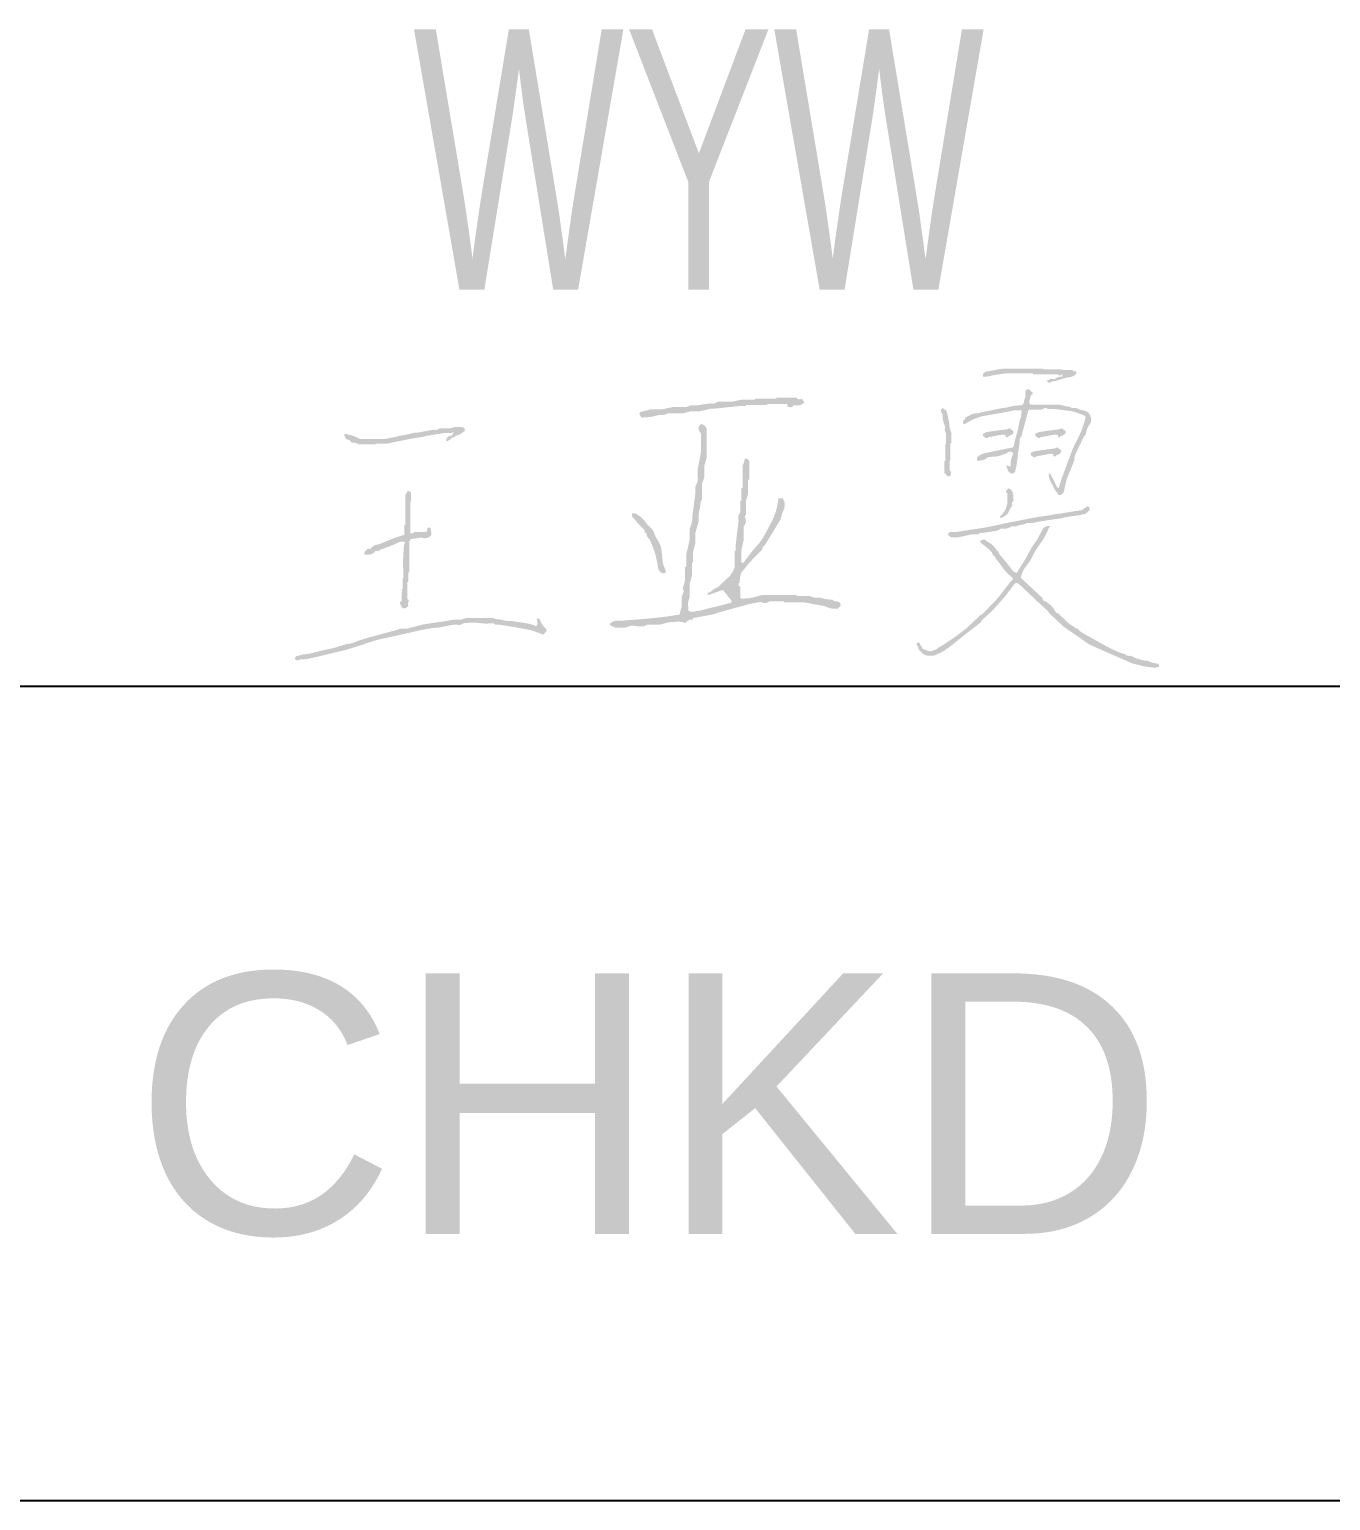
# Model space of a CAD drawing. Header units: millimetres. Extents: x -258 to 337, y -124 to 296.
# Drawn here: x 299.41 to 306.09, y 51.49 to 59.04 of the extents above; entities that cross this region are included whole.
import ezdxf

# ---------------------------------------------------------------- set-up
doc = ezdxf.new("R2010")
doc.units = ezdxf.units.MM
doc.styles.add('Arial', font='ARIAL.TTF', dxfattribs={"height": 0.2})
doc.styles.add('Arial Narrow', font='ARIALN.TTF', dxfattribs={"height": 0.2})

# ---------------------------------------------------------------- blocks, each defined once
blk = doc.blocks.new('Unknown-234524341-28315')
at = {"color": 7, "linetype": 'Continuous'}
for p, q in [((242.4592, 55.6687), (321.6414, 55.6684)), ((242.4592, 51.4867), (321.6168, 51.4867))]:
    blk.add_line(p, q, dxfattribs=at)
at = {"color": 7, "linetype": 'Continuous', "style": 'Arial'}
blk.add_text('CHKD', height=1.33711, dxfattribs=at).set_placement((299.9418, 52.8561))
blk = doc.blocks.new('Unknown-234524341-28317')
at = {"linetype": 'Continuous'}
for points in [[(304.7778, 57.2861), (304.7731, 57.2832), (304.7664, 57.2853), (304.7645, 57.2902), (304.707, 57.2902), (304.707, 57.2943), (304.6142, 57.2943), (304.6142, 57.2984), (304.4064, 57.2984), (304.3702, 57.2917), (304.3521, 57.2883), (304.3158, 57.2819), (304.3047, 57.2716), (304.3047, 57.2572), (304.3244, 57.2574), (304.3344, 57.2587), (304.3534, 57.2634), (304.4197, 57.2737), (304.5611, 57.2737), (304.5611, 57.2695), (304.6894, 57.2695), (304.6929, 57.2638), (304.7021, 57.2627), (304.707, 57.2675), (304.708, 57.2691), (304.7095, 57.2698), (304.7115, 57.2695), (304.7115, 57.2572), (304.6948, 57.2557), (304.686, 57.253), (304.6717, 57.2448), (304.6573, 57.2459), (304.6492, 57.2445), (304.6363, 57.2386), (304.6336, 57.2379), (304.6323, 57.2344), (304.6392, 57.2266), (304.6477, 57.2257), (304.654, 57.2303), (304.6626, 57.2328), (304.6671, 57.2337), (304.6761, 57.2344), (304.7291, 57.251), (304.7463, 57.2537), (304.7548, 57.2558), (304.7711, 57.2613), (304.7822, 57.2716), (304.7832, 57.2775), (304.782, 57.2815)], [(304.1394, 56.9145), (304.7194, 56.9589), (304.7142, 56.9558), (304.7036, 56.9516), (304.6996, 56.9469), (304.6942, 56.9455), (304.6882, 56.9475), (304.6882, 56.9557), (304.683, 56.9578), (304.6749, 56.9599), (304.6448, 56.9543), (304.6297, 56.9514), (304.5997, 56.9454), (304.5933, 56.9409), (304.585, 56.9418), (304.5798, 56.9475), (304.5736, 56.9515), (304.5714, 56.9572), (304.5732, 56.964), (304.5848, 56.9698), (304.5913, 56.972), (304.6042, 56.9743), (304.6412, 56.9796), (304.6598, 56.9821), (304.697, 56.9867), (304.7034, 56.9912), (304.7117, 56.9904), (304.7169, 56.9846), (304.725, 56.9808), (304.7287, 56.9745), (304.7279, 56.9661), (304.7194, 56.9589), (304.8424, 56.9982), (304.8573, 57.0218), (304.8591, 57.0375), (304.8582, 57.046), (304.8529, 57.061), (304.8432, 57.0734), (304.8353, 57.0788), (304.8198, 57.0837), (304.8041, 57.0866), (304.7963, 57.0892), (304.7822, 57.0961), (304.7678, 57.095), (304.7597, 57.0964), (304.7468, 57.1023), (304.7271, 57.1054), (304.7173, 57.1074), (304.6982, 57.1126), (304.5479, 57.1126), (304.5415, 57.1226), (304.5409, 57.1309), (304.5457, 57.1415), (304.5465, 57.1509), (304.5479, 57.1558), (304.5523, 57.1643), (304.5578, 57.1671), (304.5589, 57.1746), (304.5413, 57.1911), (304.5322, 57.1918), (304.5255, 57.1883), (304.5214, 57.1808), (304.5221, 57.1616), (304.5207, 57.1516), (304.5147, 57.1333), (304.5135, 57.1234), (304.5108, 57.118), (304.5037, 57.1106), (304.4715, 57.1079), (304.4554, 57.1054), (304.4241, 57.0982), (304.3974, 57.0944), (304.384, 57.0919), (304.3578, 57.0858), (304.3258, 57.0801), (304.3098, 57.0768), (304.2782, 57.0693), (304.256, 57.0667), (304.2446, 57.0631), (304.22, 57.05), (304.2119, 57.0466), (304.2129, 57.0411), (304.2106, 57.0367), (304.2053, 57.0342), (304.2003, 57.0264), (304.201, 57.0183), (304.2075, 57.0115), (304.2408, 57.0313), (304.2589, 57.0397), (304.2959, 57.0528), (304.3401, 57.061), (304.3666, 57.0652), (304.4661, 57.0837), (304.4993, 57.0837), (304.502, 57.0815), (304.5027, 57.0787), (304.5015, 57.0755), (304.5, 57.0587), (304.4982, 57.0502), (304.4926, 57.0342), (304.4838, 56.9888), (304.4661, 56.9227), (304.4638, 56.9111), (304.4625, 56.9053), (304.4595, 56.8938), (304.3992, 56.8819), (304.3692, 56.8757), (304.3092, 56.8628), (304.2936, 56.8573), (304.2859, 56.8529), (304.2738, 56.8422), (304.2721, 56.8348), (304.2733, 56.8297), (304.2782, 56.8236), (304.3008, 56.8275), (304.3124, 56.832), (304.3313, 56.8443), (304.3692, 56.8464), (304.3886, 56.8502), (304.4241, 56.8628), (304.433, 56.8691), (304.4394, 56.8711), (304.4506, 56.8711), (304.4571, 56.8642), (304.4579, 56.8562), (304.4528, 56.8484), (304.4471, 56.8274), (304.4458, 56.8163), (304.4462, 56.7947), (304.4285, 56.8009), (304.4245, 56.799), (304.4234, 56.7938), (304.4263, 56.7906), (304.4314, 56.7753), (304.4371, 56.7675), (304.4506, 56.7576), (304.4575, 56.7611), (304.4611, 56.7628), (304.4683, 56.7658), (304.4765, 56.8051), (304.4796, 56.825), (304.4838, 56.8649), (304.4926, 56.9227), (304.4927, 56.9347), (304.4947, 56.9414), (304.5015, 56.9516), (304.5153, 57.0045), (304.5224, 57.031), (304.5368, 57.0837), (304.5413, 57.0879), (304.6054, 57.0879), (304.6175, 57.0946), (304.6277, 57.0952), (304.6407, 57.0899), (304.6691, 57.0902), (304.6834, 57.0894), (304.7115, 57.0858), (304.7558, 57.0799), (304.7781, 57.0744), (304.8198, 57.059), (304.8277, 57.054), (304.8307, 57.047), (304.8286, 57.0383), (304.8117, 56.9858), (304.8009, 56.9599), (304.7756, 56.9103), (304.7623, 56.8814), (304.7446, 56.8319), (304.7402, 56.8236), (304.7181, 56.7617), (304.7069, 56.7324), (304.702, 56.7175), (304.6938, 56.6874), (304.6893, 56.6857), (304.6847, 56.6875), (304.6827, 56.6915), (304.6695, 56.72), (304.6625, 56.734), (304.6474, 56.7617), (304.6457, 56.7591), (304.6439, 56.758), (304.6407, 56.7576), (304.6428, 56.7406), (304.645, 56.7321), (304.6518, 56.7163), (304.6783, 56.6667), (304.6843, 56.6613), (304.6867, 56.6576), (304.6894, 56.6502), (304.6973, 56.6483), (304.7029, 56.6495), (304.7092, 56.6543), (304.7181, 56.6626), (304.7314, 56.7245), (304.7479, 56.7659), (304.7563, 56.7866), (304.7733, 56.8277), (304.7729, 56.8394), (304.7738, 56.8456), (304.7778, 56.8566), (304.7953, 56.8939), (304.8041, 56.9125), (304.822, 56.9496), (304.8308, 56.9578), (304.8368, 56.9847), (304.8424, 56.9982), (304.7194, 56.9589), (304.4509, 56.9589), (304.4595, 56.9661), (304.4602, 56.9745), (304.4565, 56.9808), (304.4484, 56.9846), (304.4432, 56.9904), (304.4349, 56.9912), (304.4285, 56.9867), (304.3913, 56.9821), (304.3728, 56.9796), (304.3357, 56.9743), (304.3228, 56.972), (304.3163, 56.9698), (304.3047, 56.964), (304.3029, 56.9572), (304.3052, 56.9515), (304.3114, 56.9475), (304.3165, 56.9418), (304.3249, 56.9409), (304.3313, 56.9454), (304.3613, 56.9514), (304.3763, 56.9543), (304.4064, 56.9599), (304.4118, 56.9586), (304.4197, 56.9557), (304.4197, 56.9475), (304.4258, 56.9455), (304.4311, 56.9469), (304.4352, 56.9516), (304.4458, 56.9558), (304.4509, 56.9589), (304.7194, 56.9589), (304.1394, 56.9145), (304.1412, 56.9145), (304.1412, 56.9681), (304.134, 56.989), (304.1318, 57), (304.1301, 57.0218), (304.1213, 57.0631), (304.119, 57.0751), (304.1153, 57.0816), (304.1058, 57.0899), (304.1, 57.0938), (304.0927, 57.0929), (304.0881, 57.0879), (304.0884, 57.0774), (304.0905, 57.0716), (304.097, 57.0631), (304.0966, 57.0465), (304.0975, 57.038), (304.1014, 57.0218), (304.1102, 56.997), (304.1074, 56.984), (304.1085, 56.976), (304.1146, 56.964), (304.1146, 56.9103), (304.1102, 56.9103), (304.1102, 56.8236), (304.1058, 56.8236), (304.1058, 56.7617), (304.1124, 56.7554), (304.1155, 56.7521), (304.1213, 56.7452), (304.1276, 56.7442), (304.1319, 56.7453), (304.1368, 56.7493), (304.1404, 56.7605), (304.1392, 56.7684), (304.1323, 56.7782), (304.1323, 56.8277), (304.1368, 56.8277), (304.1368, 56.9145)], [(303.3757, 57.1437), (303.3648, 57.1395), (303.3551, 57.1413), (303.3468, 57.1491), (303.2429, 57.1491), (303.2429, 57.1437), (303.1332, 57.1437), (303.1332, 57.1383), (303.0639, 57.1383), (303.0119, 57.1275), (302.9426, 57.1275), (302.9282, 57.12), (302.9187, 57.118), (302.9022, 57.1195), (302.8329, 57.1087), (302.8119, 57.1099), (302.8004, 57.1081), (302.781, 57.1006), (302.7117, 57.1006), (302.6597, 57.0898), (302.602, 57.0898), (302.5708, 57.0817), (302.55, 57.0763), (302.5438, 57.0739), (302.5407, 57.0691), (302.5413, 57.0628), (302.5452, 57.0566), (302.547, 57.0533), (302.55, 57.0467), (302.5873, 57.0489), (302.6061, 57.0516), (302.6424, 57.0601), (302.6612, 57.0602), (302.671, 57.0619), (302.6886, 57.0682), (302.7636, 57.0682), (302.8041, 57.079), (302.8366, 57.0781), (302.8533, 57.0798), (302.8849, 57.0871), (302.9006, 57.0913), (302.909, 57.0924), (302.9253, 57.0925), (303.0552, 57.106), (303.087, 57.106), (303.087, 57.1114), (303.1967, 57.1114), (303.1967, 57.1168), (303.3006, 57.1168), (303.2998, 57.11), (303.3014, 57.1055), (303.3064, 57.1006), (303.3188, 57.0999), (303.3267, 57.1029), (303.3352, 57.1114), (303.3524, 57.1084), (303.3628, 57.1097), (303.3785, 57.1168), (303.3872, 57.1248), (303.3812, 57.1315), (303.3787, 57.1355)], [(301.6261, 56.998), (301.6205, 56.9985), (301.6096, 56.9979), (301.5936, 56.9979), (301.5853, 56.9964), (301.5703, 56.9911), (301.5163, 56.9911), (301.504, 56.9848), (301.4959, 56.9832), (301.4819, 56.9842), (301.4082, 56.9704), (301.3864, 56.9683), (301.3755, 56.9664), (301.3542, 56.9612), (301.2928, 56.9498), (301.3026, 56.9498), (301.229, 56.936), (301.1086, 56.936), (301.0786, 56.95), (301.0625, 56.9556), (301.03, 56.9635), (301.0259, 56.9595), (301.0251, 56.9549), (301.0276, 56.9498), (301.0309, 56.9445), (301.0324, 56.9417), (301.0349, 56.936), (301.0486, 56.9324), (301.0556, 56.9281), (301.0644, 56.9177), (301.0787, 56.9181), (301.0869, 56.9159), (301.0988, 56.9085), (301.1872, 56.9085), (301.1872, 56.9131), (301.2461, 56.9131), (301.2952, 56.9233), (301.3198, 56.9283), (301.3689, 56.9383), (301.4426, 56.9498), (301.4279, 56.9498), (301.5458, 56.9681), (301.5802, 56.9681), (301.5797, 56.9707), (301.5823, 56.9731), (301.5851, 56.9727), (301.5837, 56.9617), (301.5769, 56.9546), (301.5654, 56.9521), (301.5561, 56.9463), (301.5519, 56.9413), (301.5482, 56.9314), (301.5505, 56.9272), (301.5567, 56.9261), (301.5605, 56.9291), (301.5696, 56.9339), (301.5739, 56.9374), (301.5802, 56.9452), (301.5867, 56.9441), (301.5919, 56.9466), (301.5949, 56.9521), (301.6116, 56.9571), (301.6198, 56.961), (301.6342, 56.9704), (301.6368, 56.9733), (301.6403, 56.9742), (301.644, 56.9727), (301.6421, 56.9773), (301.6441, 56.9821), (301.6489, 56.9842), (301.6366, 56.9957)], [(303.5575, 56.1029), (303.5466, 56.1029), (303.5403, 56.1049), (303.5316, 56.111), (303.5059, 56.1136), (303.493, 56.1158), (303.468, 56.1218), (303.447, 56.1218), (303.436, 56.1235), (303.4161, 56.1299), (303.3468, 56.1299), (303.3468, 56.1353), (303.1678, 56.1353), (303.1273, 56.1237), (303.1061, 56.1198), (303.0639, 56.1164), (303.0626, 56.1185), (303.0607, 56.1194), (303.0581, 56.1191), (303.0581, 56.1784), (303.05, 56.1828), (303.0485, 56.1939), (303.0552, 56.2), (303.0561, 56.2207), (303.0579, 56.2313), (303.0639, 56.2512), (303.1055, 56.3015), (303.1275, 56.3259), (303.1736, 56.3726), (303.1723, 56.3797), (303.1753, 56.3855), (303.1822, 56.3887), (303.2163, 56.4435), (303.233, 56.471), (303.266, 56.5263), (303.2709, 56.5473), (303.2744, 56.5577), (303.2833, 56.5775), (303.2866, 56.5989), (303.2853, 56.611), (303.2775, 56.6314), (303.2544, 56.6314), (303.25, 56.6032), (303.2471, 56.5891), (303.24, 56.5613), (303.2329, 56.5441), (303.2294, 56.5355), (303.2227, 56.5182), (303.1938, 56.4642), (303.1705, 56.4229), (303.1564, 56.4031), (303.1245, 56.3672), (303.1047, 56.3414), (303.0949, 56.3285), (303.0754, 56.3025), (303.0639, 56.3025), (303.0639, 56.3672), (303.0754, 56.4157), (303.0754, 56.4858), (303.0852, 56.5032), (303.0873, 56.5149), (303.0841, 56.5344), (303.0809, 56.5377), (303.0825, 56.5436), (303.087, 56.5451), (303.087, 56.6206), (303.0985, 56.653), (303.0985, 56.7285), (303.1043, 56.7285), (303.1043, 56.8229), (303.0987, 56.8316), (303.092, 56.8354), (303.0812, 56.8363), (303.0783, 56.8209), (303.0759, 56.8132), (303.0697, 56.7986), (303.0697, 56.6853), (303.0639, 56.6853), (303.0639, 56.6206), (303.0581, 56.6206), (303.0581, 56.5613), (303.0495, 56.5457), (303.0475, 56.5356), (303.0494, 56.5182), (303.035, 56.3968), (303.035, 56.3618), (303.0292, 56.3618), (303.0292, 56.2755), (303.0238, 56.2646), (303.0209, 56.2592), (303.0148, 56.2485), (303.0116, 56.2447), (303.0104, 56.2424), (303.009, 56.2378), (302.9426, 56.1757), (302.9276, 56.1689), (302.9205, 56.1645), (302.908, 56.1542), (302.9013, 56.1506), (302.8978, 56.1489), (302.8907, 56.1461), (302.8907, 56.1353), (302.9222, 56.1451), (302.9378, 56.1505), (302.9686, 56.1623), (302.9857, 56.1406), (302.9944, 56.1298), (303.0119, 56.1083), (303.0142, 56.1029), (303.0118, 56.0973), (303.0061, 56.0949), (302.9462, 56.0794), (302.9162, 56.0719), (302.856, 56.0571), (302.8127, 56.049), (302.8044, 56.0504), (302.8003, 56.0515), (302.7925, 56.0544), (302.7912, 56.0717), (302.7906, 56.0803), (302.7896, 56.0975), (302.7983, 56.1218), (302.7983, 56.1946), (302.8098, 56.2324), (302.8098, 56.3025), (302.8156, 56.3025), (302.8156, 56.3564), (302.8272, 56.3995), (302.8272, 56.4535), (302.8339, 56.4772), (302.8373, 56.4891), (302.8445, 56.5128), (302.8442, 56.5453), (302.846, 56.5618), (302.8531, 56.5937), (302.8532, 56.607), (302.8552, 56.6142), (302.8618, 56.626), (302.8618, 56.7069), (302.8733, 56.7393), (302.8733, 56.7986), (302.8849, 56.8363), (302.8849, 56.9927), (302.8772, 57.0035), (302.8713, 57.0084), (302.8589, 57.0143), (302.8445, 57.0008), (302.8443, 56.9861), (302.8471, 56.9778), (302.856, 56.9658), (302.856, 56.8687), (302.8492, 56.832), (302.8458, 56.8137), (302.8387, 56.777), (302.8387, 56.7177), (302.8272, 56.6907), (302.8272, 56.653), (302.8127, 56.5451), (302.811, 56.5166), (302.808, 56.5021), (302.7983, 56.475), (302.7983, 56.4211), (302.7917, 56.3908), (302.7882, 56.3757), (302.781, 56.3456), (302.781, 56.2809), (302.7752, 56.2809), (302.7752, 56.2108), (302.7636, 56.173), (302.7673, 56.156), (302.7659, 56.1456), (302.7579, 56.1299), (302.7579, 56.076), (302.7525, 56.06), (302.7502, 56.0519), (302.7463, 56.0355), (302.677, 56.0247), (302.6181, 56.0182), (302.5789, 56.014), (302.4403, 56.0032), (302.4227, 56.0048), (302.4125, 56.0029), (302.397, 55.9951), (302.3913, 55.9918), (302.3888, 55.9879), (302.3883, 55.9816), (302.4172, 55.9681), (302.4692, 55.9681), (302.4907, 55.9767), (302.5037, 55.9785), (302.5501, 55.9739), (302.5632, 55.9757), (302.5847, 55.9843), (302.6482, 55.9843), (302.6886, 55.9951), (302.7185, 55.9979), (302.7336, 55.9984), (302.7636, 55.9978), (302.7694, 55.9924), (302.7799, 55.9938), (302.7838, 56.0005), (302.7906, 56.0034), (302.7938, 56.0058), (302.7983, 56.0113), (302.8044, 56.0075), (302.8131, 56.0102), (302.8156, 56.0167), (302.8199, 56.0185), (302.8224, 56.0191), (302.8272, 56.0194), (302.8849, 56.0301), (302.9107, 56.0348), (302.9236, 56.0381), (302.9484, 56.0463), (303.0107, 56.0636), (303.0419, 56.0723), (303.1043, 56.0895), (303.162, 56.1002), (303.1792, 56.0938), (303.1921, 56.0945), (303.2082, 56.1029), (303.2833, 56.1029), (303.2833, 56.0975), (303.3872, 56.0975), (303.4288, 56.0901), (303.4496, 56.0863), (303.4911, 56.0787), (303.5161, 56.0686), (303.5304, 56.0657), (303.5575, 56.0652), (303.572, 56.0787), (303.5729, 56.0897), (303.5681, 56.0979)], [(304.6935, 56.8861), (304.6883, 56.8918), (304.68, 56.8926), (304.6736, 56.8881), (304.6364, 56.8835), (304.6178, 56.881), (304.5807, 56.8758), (304.5678, 56.8734), (304.5614, 56.8713), (304.5498, 56.8654), (304.548, 56.8586), (304.5502, 56.8529), (304.5564, 56.8489), (304.5616, 56.8432), (304.5699, 56.8423), (304.5763, 56.8468), (304.6063, 56.8528), (304.6214, 56.8557), (304.6515, 56.8613), (304.6596, 56.8592), (304.6647, 56.8572), (304.6647, 56.8489), (304.6708, 56.8469), (304.6762, 56.8484), (304.6802, 56.853), (304.6908, 56.8572), (304.696, 56.8603), (304.7045, 56.8675), (304.7053, 56.876), (304.7016, 56.8822)], [(301.4672, 56.4818), (301.4524, 56.4818), (301.4517, 56.4725), (301.4506, 56.4678), (301.4475, 56.4589), (301.3837, 56.4589), (301.3785, 56.4531), (301.3715, 56.4514), (301.364, 56.4543), (301.364, 56.6149), (301.3689, 56.6149), (301.3689, 56.6585), (301.3641, 56.6659), (301.3585, 56.6691), (301.3493, 56.6699), (301.3476, 56.6619), (301.3454, 56.6577), (301.3395, 56.6516), (301.3395, 56.4956), (301.3346, 56.4956), (301.3346, 56.4451), (301.2826, 56.428), (301.257, 56.4183), (301.2068, 56.397), (301.185, 56.3921), (301.1738, 56.3863), (301.1577, 56.3717), (301.1496, 56.3736), (301.1429, 56.3713), (301.1381, 56.3648), (301.1283, 56.3557), (301.1283, 56.3442), (301.1371, 56.3426), (301.143, 56.3419), (301.1626, 56.3446), (301.1732, 56.3495), (301.1872, 56.3625), (301.1974, 56.3612), (301.204, 56.3631), (301.2118, 56.3694), (301.252, 56.3829), (301.2717, 56.3907), (301.31, 56.4084), (301.3179, 56.4089), (301.3219, 56.4094), (301.3296, 56.4107), (301.3357, 56.4076), (301.337, 56.3992), (301.3321, 56.3947), (301.3279, 56.325), (301.3274, 56.29), (301.3296, 56.2203), (301.3247, 56.2203), (301.3247, 56.1653), (301.3209, 56.164), (301.3196, 56.1589), (301.3223, 56.1561), (301.3234, 56.1543), (301.322, 56.1517), (301.3198, 56.1515), (301.3198, 56.1056), (301.3123, 56.0997), (301.3113, 56.0899), (301.3174, 56.0827), (301.3193, 56.0738), (301.325, 56.0684), (301.3346, 56.0666), (301.3434, 56.0707), (301.3475, 56.0737), (301.3542, 56.0804), (301.3518, 56.0965), (301.3574, 56.1016), (301.3562, 56.1111), (301.3493, 56.1148), (301.3493, 56.202), (301.3542, 56.202), (301.3542, 56.2524), (301.3591, 56.2524), (301.3591, 56.413), (301.3635, 56.4134), (301.3663, 56.4187), (301.364, 56.4222), (301.423, 56.4314), (301.4338, 56.427), (301.441, 56.4264), (301.4524, 56.4291), (301.4612, 56.4332), (301.4654, 56.4361), (301.4721, 56.4428), (301.4719, 56.4585), (301.4709, 56.4665)], [(304.4551, 56.6667), (304.4491, 56.675), (304.4446, 56.6787), (304.4352, 56.6832), (304.4241, 56.6729), (304.4211, 56.6676), (304.423, 56.6615), (304.4285, 56.6585), (304.4285, 56.6068), (304.422, 56.5802), (304.4152, 56.5667), (304.3976, 56.5449), (304.3927, 56.541), (304.3912, 56.5362), (304.3932, 56.5305), (304.411, 56.5381), (304.4196, 56.5439), (304.4329, 56.5573), (304.4405, 56.5736), (304.445, 56.5815), (304.4551, 56.5965), (304.4516, 56.6043), (304.4531, 56.6112), (304.4595, 56.6172), (304.4603, 56.637), (304.4594, 56.6472)], [(304.8485, 56.5883), (304.8406, 56.5901), (304.8349, 56.5889), (304.8286, 56.5841), (304.8218, 56.5799), (304.8186, 56.5774), (304.8131, 56.5718), (304.776, 56.5661), (304.7574, 56.5632), (304.7203, 56.5573), (304.7081, 56.5546), (304.7018, 56.5538), (304.6894, 56.5532), (304.6451, 56.5449), (304.6221, 56.5417), (304.6106, 56.5401), (304.5877, 56.5367), (304.5435, 56.5284), (304.462, 56.5126), (304.4213, 56.5044), (304.3401, 56.4871), (304.2959, 56.4789), (304.2516, 56.4725), (304.2295, 56.4692), (304.1854, 56.4623), (304.1662, 56.4591), (304.1561, 56.4586), (304.1368, 56.4603), (304.1298, 56.4564), (304.1266, 56.4529), (304.1235, 56.4458), (304.139, 56.4314), (304.1647, 56.4309), (304.1779, 56.4322), (304.2031, 56.4376), (304.2473, 56.4479), (304.2826, 56.4479), (304.287, 56.4536), (304.293, 56.4557), (304.3003, 56.4541), (304.3534, 56.4623), (304.3719, 56.4651), (304.3813, 56.4682), (304.3976, 56.4768), (304.4136, 56.4757), (304.422, 56.4766), (304.4374, 56.4809), (304.4551, 56.4892), (304.4694, 56.488), (304.4775, 56.4894), (304.4904, 56.4954), (304.5069, 56.4966), (304.5154, 56.4988), (304.5302, 56.5057), (304.5533, 56.5053), (304.5652, 56.5066), (304.5877, 56.5119), (304.6072, 56.5146), (304.617, 56.5163), (304.6363, 56.5201), (304.6982, 56.5284), (304.7054, 56.5292), (304.7091, 56.53), (304.7159, 56.5325), (304.7601, 56.5408), (304.7887, 56.5437), (304.803, 56.5462), (304.8308, 56.5532), (304.8529, 56.5738), (304.8504, 56.5794), (304.8495, 56.5823)], [(302.6568, 56.3402), (302.6514, 56.3808), (302.6439, 56.4017), (302.6222, 56.4373), (302.6117, 56.4636), (302.6029, 56.4766), (302.5818, 56.4966), (302.5609, 56.524), (302.5475, 56.5365), (302.5183, 56.5559), (302.5038, 56.5559), (302.5012, 56.5463), (302.5029, 56.5394), (302.5096, 56.5317), (302.5315, 56.5059), (302.5431, 56.4935), (302.5673, 56.4696), (302.566, 56.4625), (302.5691, 56.4567), (302.576, 56.4535), (302.579, 56.4393), (302.5829, 56.4318), (302.5933, 56.4211), (302.6162, 56.3646), (302.625, 56.335), (302.6366, 56.2755), (302.6406, 56.2629), (302.6455, 56.2564), (302.6568, 56.2485), (302.6654, 56.2467), (302.6726, 56.2495), (302.677, 56.2566), (302.6641, 56.2887), (302.6599, 56.3061)], [(305.2022, 55.7831), (305.1784, 55.7868), (305.1665, 55.7902), (305.1447, 55.7996), (305.1322, 55.7992), (305.1256, 55.8001), (305.1137, 55.8038), (305.0918, 55.8102), (305.081, 55.8144), (305.0607, 55.8244), (305.05, 55.8225), (305.0427, 55.8242), (305.0342, 55.8306), (305.013, 55.8381), (304.9988, 55.843), (304.9546, 55.8636), (304.9066, 55.8897), (304.8827, 55.9029), (304.8352, 55.9297), (304.814, 55.9412), (304.8039, 55.9485), (304.7866, 55.9648), (304.7808, 55.9639), (304.776, 55.9661), (304.7733, 55.971), (304.7575, 55.981), (304.7468, 55.9875), (304.6894, 56.0412), (304.6866, 56.0434), (304.6841, 56.044), (304.6805, 56.0432), (304.6641, 56.069), (304.6535, 56.0811), (304.6297, 56.1011), (304.6178, 56.1048), (304.6116, 56.1106), (304.6076, 56.1217), (304.497, 56.2249), (304.508, 56.2566), (304.5163, 56.2721), (304.5368, 56.2992), (304.5413, 56.3034), (304.5766, 56.3694), (304.5906, 56.3894), (304.5977, 56.3993), (304.612, 56.419), (304.6341, 56.4603), (304.6381, 56.4723), (304.6408, 56.4782), (304.6474, 56.4892), (304.6366, 56.4899), (304.6307, 56.489), (304.6208, 56.485), (304.612, 56.4768), (304.581, 56.419), (304.5706, 56.404), (304.5653, 56.3966), (304.5545, 56.3818), (304.5236, 56.324), (304.5048, 56.2944), (304.4955, 56.2795), (304.4772, 56.2497), (304.4646, 56.2536), (304.4582, 56.2581), (304.4506, 56.2683), (304.4252, 56.3012), (304.4119, 56.3174), (304.3843, 56.3488), (304.3853, 56.3542), (304.383, 56.3587), (304.3777, 56.3612), (304.3603, 56.3855), (304.3484, 56.3966), (304.3224, 56.4128), (304.3146, 56.4197), (304.3057, 56.4211), (304.2959, 56.4169), (304.2904, 56.4141), (304.2893, 56.4066), (304.2937, 56.4025), (304.317, 56.3847), (304.3281, 56.3752), (304.349, 56.355), (304.3527, 56.3448), (304.3561, 56.3397), (304.3644, 56.3323), (304.3702, 56.3217), (304.3738, 56.3166), (304.3821, 56.3075), (304.408, 56.2714), (304.4228, 56.2542), (304.4551, 56.2229), (304.4566, 56.2167), (304.4542, 56.2116), (304.4484, 56.2084), (304.3927, 56.1359), (304.3624, 56.101), (304.2981, 56.035), (304.2954, 56.0357), (304.2932, 56.035), (304.2915, 56.0329), (304.2163, 55.9627), (304.1697, 55.9275), (304.1458, 55.9105), (304.097, 55.8781), (304.0824, 55.8696), (304.0753, 55.8651), (304.0616, 55.8554), (304.0557, 55.8552), (304.052, 55.8535), (304.0483, 55.8492), (304.0325, 55.847), (304.0235, 55.848), (304.0086, 55.8533), (304.0016, 55.8569), (303.9981, 55.8586), (303.9909, 55.8616), (303.9919, 55.867), (303.9895, 55.8714), (303.9842, 55.874), (303.9819, 55.8807), (303.9806, 55.884), (303.9776, 55.8905), (303.9643, 55.8905), (303.9631, 55.8819), (303.9649, 55.8763), (303.971, 55.8698), (303.9737, 55.8579), (303.9773, 55.8517), (303.9864, 55.843), (303.9969, 55.8333), (304.0036, 55.8292), (304.0174, 55.8244), (304.0528, 55.8244), (304.0912, 55.8422), (304.1098, 55.8532), (304.1434, 55.8781), (304.2039, 55.9265), (304.2344, 55.9505), (304.2959, 55.9978), (304.2951, 56.0011), (304.2957, 56.0035), (304.2981, 56.0061), (304.3556, 56.0598), (304.4032, 56.1124), (304.4258, 56.1397), (304.4683, 56.196), (304.4753, 56.1972), (304.4795, 56.1967), (304.486, 56.194), (304.5766, 56.1093), (304.579, 56.1068), (304.5797, 56.1044), (304.5788, 56.1011), (304.5824, 56.1018), (304.5849, 56.1012), (304.5877, 56.099), (304.6385, 56.0515), (304.6429, 56.0432), (304.7203, 55.971), (304.7718, 55.9358), (304.7975, 55.918), (304.8485, 55.8822), (304.9234, 55.8487), (304.961, 55.8322), (305.0364, 55.7996), (305.0652, 55.7869), (305.0805, 55.7818), (305.1115, 55.7749), (305.1206, 55.7708), (305.1258, 55.7695), (305.1359, 55.7687), (305.1823, 55.7625), (305.1919, 55.7644), (305.1968, 55.7652), (305.2066, 55.7666), (305.208, 55.7733), (305.2068, 55.7778)], [(302.0542, 55.968), (302.0413, 55.9852), (302.0358, 55.9946), (302.0272, 56.0139), (302.0124, 56.0139), (302.017, 56.0017), (302.0176, 55.9944), (302.0149, 55.9818), (302.0128, 55.9775), (302.0062, 55.9763), (302.0026, 55.9795), (301.9731, 55.9886), (301.8847, 56.0024), (301.8589, 56.0032), (301.8457, 56.0051), (301.8208, 56.0116), (301.8068, 56.0116), (301.7993, 56.0131), (301.7865, 56.0185), (301.6538, 56.0185), (301.6244, 56.0093), (301.5947, 56.0095), (301.5797, 56.0081), (301.5507, 56.0024), (301.5015, 55.9954), (301.4769, 55.9918), (301.4279, 55.9841), (301.3964, 55.9761), (301.3807, 55.9719), (301.3493, 55.9634), (301.3244, 55.9636), (301.3115, 55.9617), (301.2879, 55.9542), (301.2437, 55.9424), (301.2216, 55.9364), (301.1774, 55.9244), (301.1699, 55.9215), (301.1658, 55.9205), (301.1577, 55.9198), (301.0988, 55.9015), (301.0744, 55.8913), (301.0612, 55.8876), (301.0349, 55.8831), (300.976, 55.8648), (300.9208, 55.8524), (300.8933, 55.846), (300.8384, 55.8327), (300.8185, 55.8312), (300.8084, 55.8293), (300.7893, 55.8235), (300.7798, 55.8217), (300.774, 55.8163), (300.7721, 55.8074), (300.7803, 55.8007), (300.7898, 55.7999), (300.7992, 55.8051), (300.8269, 55.8065), (300.8409, 55.8084), (300.8679, 55.8143), (300.9367, 55.8306), (300.9711, 55.8389), (301.0398, 55.8556), (301.1283, 55.8831), (301.1381, 55.8877), (301.197, 55.9061), (301.2875, 55.9258), (301.3327, 55.9359), (301.423, 55.9565), (301.4721, 55.9657), (301.5097, 55.9691), (301.5285, 55.9719), (301.5654, 55.9795), (301.5867, 55.9831), (301.5979, 55.9836), (301.6195, 55.9818), (301.6391, 55.9909), (301.6665, 55.9931), (301.6803, 55.9935), (301.7079, 55.9932), (301.7411, 55.9895), (301.758, 55.9891), (301.7914, 55.9909), (301.7989, 55.9845), (301.8058, 55.9825), (301.8159, 55.9841), (301.9044, 55.9703), (301.9879, 55.9542), (302.0143, 55.9445), (302.0321, 55.9382), (302.0392, 55.9332), (302.0484, 55.9341), (302.0542, 55.9405), (302.0615, 55.9474), (302.0641, 55.9557), (302.0616, 55.9627)]]:
    blk.add_hatch(color=3, dxfattribs=at).paths.add_polyline_path(points)
at = {"color": 6, "style": 'Arial Narrow', "width": 0.75}
blk.add_text('WYW', height=1.3362, dxfattribs=at).set_placement((301.3789, 57.7032))

msp = doc.modelspace()

# ---------------------------------------------------------------- block references
for name in ['Unknown-234524341-28315', 'Unknown-234524341-28317']:
    msp.add_blockref(name, (0, 0))

doc.saveas('drawing.dxf')
